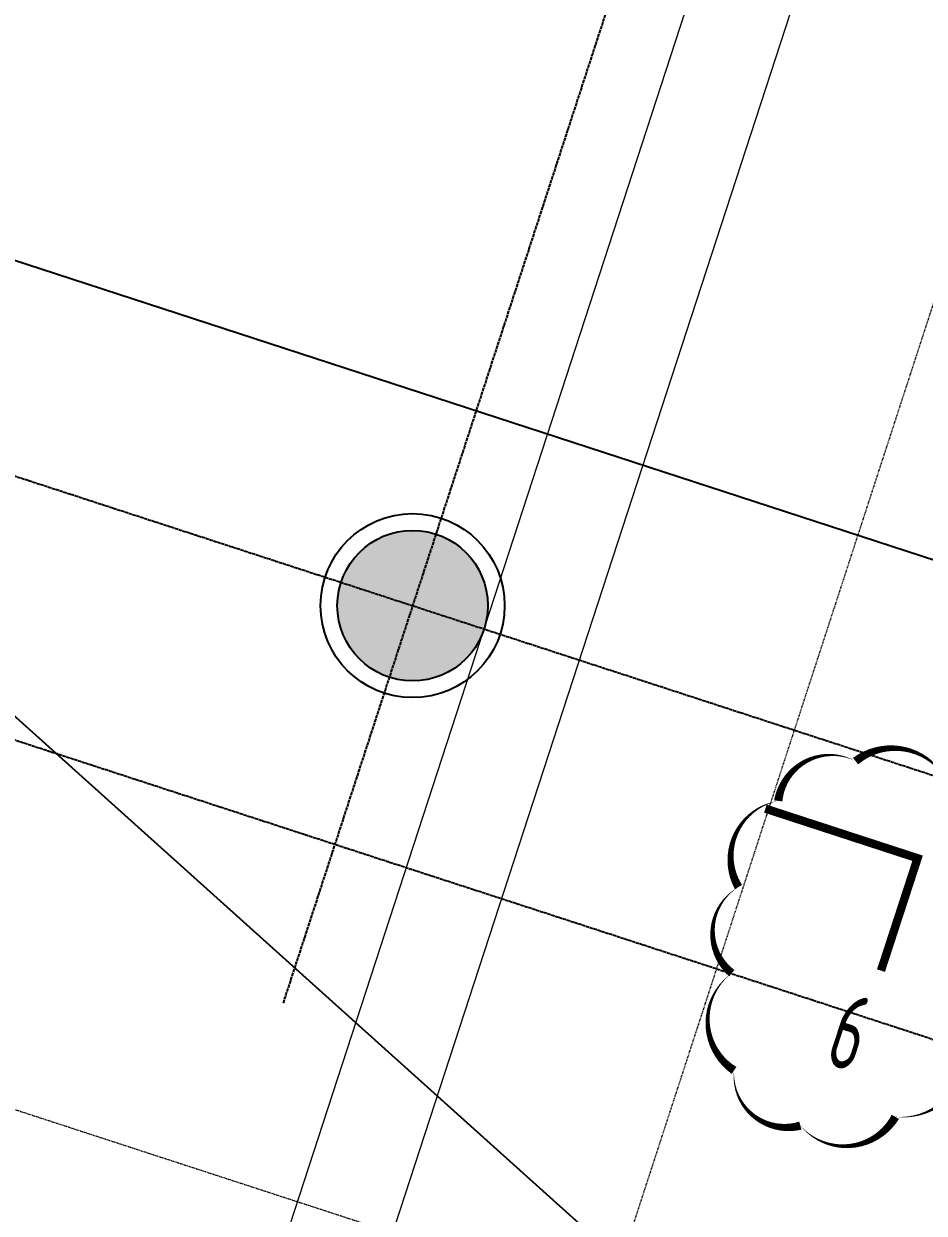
# Model space of a CAD drawing. Header units: millimetres. Extents: x 11639278 to 23698211, y -13072636 to -5537337.
# Drawn here: x 11863668 to 11869051, y -6363823 to -6356713 of the extents above; entities that cross this region are included whole.
import ezdxf
from ezdxf.enums import TextEntityAlignment as Align

# ---------------------------------------------------------------- set-up
doc = ezdxf.new("R2010")
doc.units = ezdxf.units.MM
doc.header["$LTSCALE"] = 10
for name, pattern in [('A2-RG-AXIS$0$CENTER', [2, 1.25, -0.25, 0.25, -0.25]), ('A2-RG-AXIS$0$DOTE', [2.4200000000000004, 2, -0.2, 0.02, -0.2]), ('A2-RI-F1$0$Overhead 1_16_', [2.5796875, 1.5875, -0.9921875])]:
    doc.linetypes.add(name, pattern=pattern)
for name, color, linetype in [('A2-RG-AXIS$0$A-GRID', 1, 'A2-RG-AXIS$0$CENTER'), ('A2-RI-F1$0$A-SYMB', 4, 'Continuous'), ('A2-RI-F1$0$A-SYMB-AREA', 4, 'Continuous'), ('A2-RI-F1$0$A-SYMB-NAME', 4, 'Continuous'), ('A2-RS-F1$0$A-HATH-GRAY', 8, 'Continuous'), ('A2-RS-F1$0$A-WALL-CONC', 6, 'Continuous')]:
    doc.layers.add(name, color=color, linetype=linetype)
doc.layers.add('A2-RI-F1$0$A-DETL-LLIN', color=3, linetype='Continuous', lineweight=5)
doc.layers.add('A2-RI-F1$0$A-FLOR-OVHD', color=8, linetype='A2-RI-F1$0$Overhead 1_16_', lineweight=5)
doc.styles.add('A2-RI-F1$0$ECADI', font='hzs.shx', dxfattribs={"width": 0.7, "bigfont": 'hztxt.shx'})

# ---------------------------------------------------------------- blocks, each defined once
blk = doc.blocks.new('A2-RG-AXIS')
at = {"layer": 'A2-RG-AXIS$0$A-GRID', "linetype": 'A2-RG-AXIS$0$DOTE'}
for p, q in [((11878378.07715797, -6322191.250791802), (11865217.4337792, -6362568.513488524)), ((11832290.15142998, -6349206.685999709), (11870250.84256026, -6361579.665947913)), ((11831825.30751897, -6350632.841719958), (11869785.99864925, -6363005.821668161))]:
    blk.add_line(p, q, dxfattribs=at)
blk = doc.blocks.new('A2-RS-F1')
at = {"layer": 'A2-RS-F1$0$A-HATH-GRAY', "ltscale": 3}
h = blk.add_hatch(color=256, dxfattribs=at)
h.paths.add_polyline_path([(11844906.56044131, -6323395.852905449), (11843860.74415023, -6323054.971699168), (11843581.84834276, -6323910.618104999), (11844627.6689347, -6324251.500808042)], flags=17)
h.paths.add_polyline_path([(11860882.5898023, -6343275.370514884), (11862023.51222221, -6343647.251429699), (11861713.61803408, -6344598.016532997), (11860572.69072614, -6344226.134024941)])
h.paths.add_polyline_path([(11865221.17885351, -6329964.444590925), (11866362.10127343, -6330336.325505741), (11866052.2070853, -6331287.090609038), (11864911.27977736, -6330915.208100983)])
h.paths.add_polyline_path([(11863051.86161758, -6336619.977228878), (11864192.7840375, -6336991.858143694), (11863882.88984937, -6337942.623246991), (11862741.96254143, -6337570.740738936)])
edge = h.paths.add_edge_path()
edge.add_arc((11859128.83743993, -6350592.16642234), 550, 0, 360)
edge = h.paths.add_edge_path()
edge.add_arc((11856959.37186344, -6357247.678415939), 449.9999999999999, 0, 360)
edge = h.paths.add_edge_path()
edge.add_arc((11853166.7036085, -6357589.156732996), 449.9999999999999, 0, 360)
edge = h.paths.add_edge_path()
edge.add_arc((11867805.91486336, -6323970.623460723), 449.9999999999999, 0, 360)
h.paths.add_polyline_path([(11846029.99933785, -6316399.528479998), (11847075.84511347, -6316740.419391603), (11846796.94051941, -6317596.107446883), (11845751.09034457, -6317255.215101362)])
h.paths.add_polyline_path([(11843860.72775313, -6323054.921841158), (11844906.57352876, -6323395.812752763), (11844627.6689347, -6324251.500808042), (11843581.81875985, -6323910.608462522)])
h.paths.add_polyline_path([(11855493.2232798, -6327056.795293259), (11855968.60851452, -6327211.743280065), (11855813.66053308, -6327687.128498312), (11855338.275293, -6327532.180527976)])
h.paths.add_polyline_path([(11855338.21658511, -6327532.233471887), (11855813.60104128, -6327687.183847262), (11855968.55141665, -6327211.799391082), (11855493.16696048, -6327056.849015715)])
h.paths.add_polyline_path([(11848985.40852566, -6347022.975376734), (11849460.79376037, -6347177.923363539), (11849305.84577894, -6347653.308581786), (11848830.46053885, -6347498.36061145)])
h.paths.add_polyline_path([(11848830.40183097, -6347498.413555361), (11849305.78628714, -6347653.363930736), (11849460.73666251, -6347177.979474556), (11848985.35220633, -6347023.029099189)])
h.paths.add_polyline_path([(11841691.45616842, -6329710.315202315), (11842737.30194404, -6330051.206113921), (11842458.39734998, -6330906.8941692), (11841412.54717514, -6330566.00182368)])
edge = h.paths.add_edge_path()
edge.add_arc((11835566.99318758, -6350274.793449772), 549.9999999999999, 0, 360)
h.paths.add_polyline_path([(11837073.9534731, -6343876.82250524), (11838119.79927668, -6344217.713331052), (11838398.70995235, -6343362.021309935), (11837352.86414876, -6343021.130484126)])
h.paths.add_polyline_path([(11839243.2587376, -6337221.44012183), (11840289.10454118, -6337562.33094764), (11840568.01521684, -6336706.638926526), (11839522.16941326, -6336365.748100712)])
h.paths.add_polyline_path([(11843581.83347457, -6323910.663720283), (11844627.67927816, -6324251.554546096), (11844906.58995382, -6323395.862524978), (11843860.74415023, -6323054.971699168)])
edge = h.paths.add_edge_path()
edge.add_arc((11839855.8415427, -6353250.403283347), 449.9999999999999, 0, 360)
edge = h.paths.add_edge_path()
edge.add_arc((11857822.77974516, -6320716.701391344), 449.9999999999999, 0, 360)
edge = h.paths.add_edge_path()
edge.add_arc((11856666.24705885, -6324264.857165155), 499.9999999999999, 0, 360)
h.paths.add_polyline_path([(11855338.28447194, -6327532.255599339), (11855813.66892812, -6327687.205974705), (11855968.61930349, -6327211.821518534), (11855493.23484731, -6327056.871143163)])
h.paths.add_polyline_path([(11848830.26628793, -6347498.36937545), (11849305.65074411, -6347653.319750817), (11849460.60111947, -6347177.935294642), (11848985.2166633, -6347022.98491927)])
edge = h.paths.add_edge_path()
edge.add_arc((11848133.05237684, -6350444.060172903), 499.9999999999999, 0, 360)
edge = h.paths.add_edge_path()
edge.add_arc((11846511.2155728, -6355419.854289883), 449.9999999999999, 0, 360)
edge = h.paths.add_edge_path()
edge.add_arc((11865992.17153436, -6360191.697866529), 449.9999999999999, 0, 360)
edge = h.paths.add_edge_path()
edge.add_arc((11868161.44334964, -6353536.304580524), 449.9999999999999, 0, 360)
edge = h.paths.add_edge_path()
edge.add_arc((11870330.71516493, -6346880.911294518), 449.9999999999999, 0, 360)
edge = h.paths.add_edge_path()
edge.add_arc((11872499.98698021, -6340225.518008512), 449.9999999999999, 0, 360)
edge = h.paths.add_edge_path()
edge.add_arc((11874669.2587955, -6333570.124722506), 449.9999999999999, 0, 360)
edge = h.paths.add_edge_path()
edge.add_arc((11876838.53061078, -6326914.7314365), 449.9999999999999, 0, 360)
at = {"layer": 'A2-RS-F1$0$A-WALL-CONC'}
blk.add_circle((11865992.17153436, -6360191.697866529), 449.9999999999999, dxfattribs=at)
blk = doc.blocks.new('A2-RI-F1$0$5erhfh')
at = {"layer": 'A2-RI-F1$0$A-SYMB-AREA', "style": 'A2-RI-F1$0$ECADI', "width": 0.7}
blk.add_attdef('340M2', text='', height=2.5, dxfattribs=at).set_placement((0, 1.25), align=Align.MIDDLE_LEFT)
at = {"layer": 'A2-RI-F1$0$A-SYMB-NAME', "style": 'A2-RI-F1$0$ECADI', "width": 0.7}
blk.add_attdef('CHINESENAME', (-12.29193252821193, 3.0875), '', height=4.5, dxfattribs=at)
blk = doc.blocks.new('A2-RI-F1')
blk.add_circle((11865992.17371032, -6360191.587314), 550)
at = {"layer": 'A2-RI-F1$0$A-DETL-LLIN'}
for p, q in [((11864898.49600731, -6366934.61637228), (11879262.36484851, -6322866.57918079)), ((11864513.97514536, -6366178.214556622), (11878505.9630335, -6323251.100040734))]:
    blk.add_line(p, q, dxfattribs=at)
at = {"layer": 'A2-RI-F1$0$A-FLOR-OVHD', "ltscale": 0.3}
blk.add_lwpolyline([(11832501.66685732, -6353064.161687121), (11845078.68183555, -6314477.484675723), (11879355.09688378, -6325647.469602646), (11871959.46383702, -6348337.897336116), (11872377.504388, -6348345.5697482), (11867157.72310665, -6364360.022661255), (11832494.41656819, -6353061.798514075)], dxfattribs=at)
at = {"layer": 'A2-RI-F1$0$A-SYMB', "const_width": 50}
blk.add_lwpolyline([(11868101.23513959, -6361404.908088708), (11869011.31754791, -6361701.543192496), (11868792.34066652, -6362373.368627271)], dxfattribs=at)
at = {"layer": 'Defpoints', "color": 3, "linetype": 'Continuous'}
blk.add_line((11876854.97169655, -6362444.349408454), (11823602.24585224, -6345087.054547861), dxfattribs=at)
at = {"layer": 'Defpoints', "color": 3}
blk.add_line((11861748.5, -6359177.5), (11872918.5, -6369209.5), dxfattribs=at)
blk.add_lwpolyline([(11868640.63471783, -6361120.905550399, 0, 50, 0.52056705), (11868178.12290936, -6361358.616454344, 0, 50, 0.52056705), (11868178.12290936, -6361358.616454344, 0, 50, 0.52056705), (11867940.26154657, -6361873.655256087, 0, 50, 0.52056705), (11867940.26154657, -6361873.655256088, 0, 50, 0.52056705), (11867900.62230975, -6362388.694057825, 0, 50, 0.52056705), (11867900.62230975, -6362388.694057825, 0, 50, 0.52056705), (11867913.83322686, -6362969.764162933, 0, 50, 0.52056705), (11867913.83322686, -6362969.764162933, 0, 50, 0.52056705), (11868310.27099334, -6363299.917699478, 0, 50, 0.52056705), (11868310.27099334, -6363299.917699478, 0, 50, 0.52056705), (11868878.49608062, -6363247.095041017, 0, 50, 0.52056705), (11868878.49608062, -6363247.095041018, 0, 50, 0.52056705), (11869288.15124968, -6362771.673233123, 0, 50, 0.52056705), (11869288.15124968, -6362771.673233123, 0, 50, 0.52056705), (11869341.00788909, -6362269.840095998, 0, 50, 0.52056705), (11869341.00788909, -6362269.840095998, 0, 50, 0.52056705), (11869420.29284819, -6361768.006958873, 0, 50, 0.52056705), (11869420.29284819, -6361768.006958873, 0, 50, 0.52056705), (11869208.8598051, -6361292.585150978, 0, 50, 0.52056705), (11869208.8598051, -6361292.585150978, 0, 50, 0.52056705), (11868640.63471783, -6361120.905550398, 0, 0, 0)], format="xyseb", dxfattribs=at)
blk.add_blockref('A2-RS-F1', (0, 0))
ref = blk.add_blockref('A2-RI-F1$0$5erhfh', (11869518.66147969, -6363599.413003028), dxfattribs=dict(xscale=100.0000000002661, yscale=100.0000000002661, zscale=100.0000000002661, rotation=341.9467459264774))
ref.add_attrib('CHINESENAME', '6', (11868445.66465981, -6362924.935101361), dxfattribs={"layer": 'A2-RI-F1$0$A-SYMB-NAME', "height": 449.9999999999999, "rotation": 341.9467459342023, "style": 'A2-RI-F1$0$ECADI', "width": 0.7})

msp = doc.modelspace()

# ---------------------------------------------------------------- block references
for name in ['A2-RI-F1', 'A2-RG-AXIS', 'A2-RS-F1']:
    msp.add_blockref(name, (0, 0))

doc.saveas('drawing.dxf')
